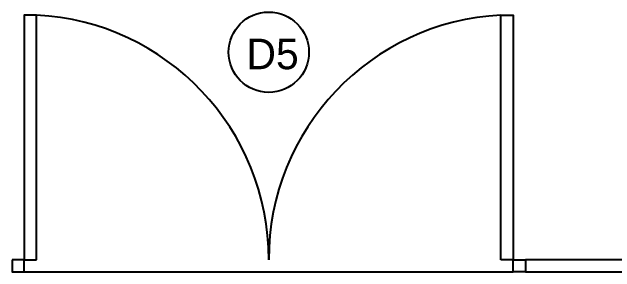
# Model space of a CAD drawing. Header units: millimetres. Extents: x -62354 to 129108, y -71259 to 35407.
# Drawn here: x 13663 to 16129, y 12908 to 13972 of the extents above; entities that cross this region are included whole.
import ezdxf

# ---------------------------------------------------------------- set-up
doc = ezdxf.new("R2010")
doc.units = ezdxf.units.MM
doc.header["$MEASUREMENT"] = 0
for name, color, linetype in [('1st FL Layout xrf$0$CR-Door Number', 1, 'Continuous'), ('1st FL Layout xrf$0$CR-Doors', 1, 'Continuous'), ('1st FL Layout xrf$0$CR-Sandwich Panel', 3, 'Continuous')]:
    doc.layers.add(name, color=color, linetype=linetype)
doc.styles.add('1st FL Layout xrf$0$TEXT', font='cordia2.shx')

# ---------------------------------------------------------------- blocks, each defined once
blk = doc.blocks.new('1st FL Layout xrf$0$CleanRoom Door 2050 mm.')
at = {"color": 74}
for points in [[(483.4529, 359.7061), (483.4029, 359.7061), (483.4029, 359.6561), (483.4529, 359.6561)], [(483.4529, 359.606), (484.4538, 359.606), (484.4538, 359.6561), (483.4529, 359.6561)], [(483.4529, 357.7062), (484.4538, 357.7062), (484.4538, 357.6561), (483.4529, 357.6561)], [(483.4529, 357.6061), (483.4029, 357.6061), (483.4029, 357.6561), (483.4529, 357.6561)]]:
    blk.add_lwpolyline(points, close=True, dxfattribs=at)
at = {"color": 253}
blk.add_lwpolyline([(483.4029, 359.6561), (483.4029, 357.6561)], dxfattribs=at)
at = {"color": 253, "ltscale": 0.015}
for centre, start, end in [((483.4545, 359.6567), 269.9104, 357.0947), ((483.4545, 357.6555), 2.9053, 90.0896)]:
    blk.add_arc(centre, 1.0006, start, end, dxfattribs=at)
blk = doc.blocks.new('*U226')
blk.add_lwpolyline([(-34193.7, 12752.3), (-33655.3, 12752.3), (-33655.3, 12802.3), (-34193.7, 12802.3)], close=True)
blk = doc.blocks.new('1st FL Layout xrf$0$D5')
blk.add_circle((0, 0), 164.3)
at = {"style": '1st FL Layout xrf$0$TEXT'}
blk.add_text('D5', height=125, dxfattribs=at).set_placement((-91.1, -69.6))
blk = doc.blocks.new('1st FL Layout xrf')
at = {"layer": '1st FL Layout xrf$0$CR-Door Number'}
blk.add_blockref('1st FL Layout xrf$0$D5', (14713.2, 13807.5), dxfattribs=at)
at = {"layer": '1st FL Layout xrf$0$CR-Doors', "color": 3, "xscale": 1000.000000000008, "yscale": 1000.000000000008, "zscale": 1000.000000000008, "rotation": 90}
blk.add_blockref('1st FL Layout xrf$0$CleanRoom Door 2050 mm.', (373369.4, -470494.5), dxfattribs=at)
at = {"layer": '1st FL Layout xrf$0$CR-Sandwich Panel'}
blk.add_blockref('*U226', (49956.9, 156.2), dxfattribs=at)

msp = doc.modelspace()

# ---------------------------------------------------------------- block references
msp.add_blockref('1st FL Layout xrf', (0, 0))

doc.saveas('drawing.dxf')
